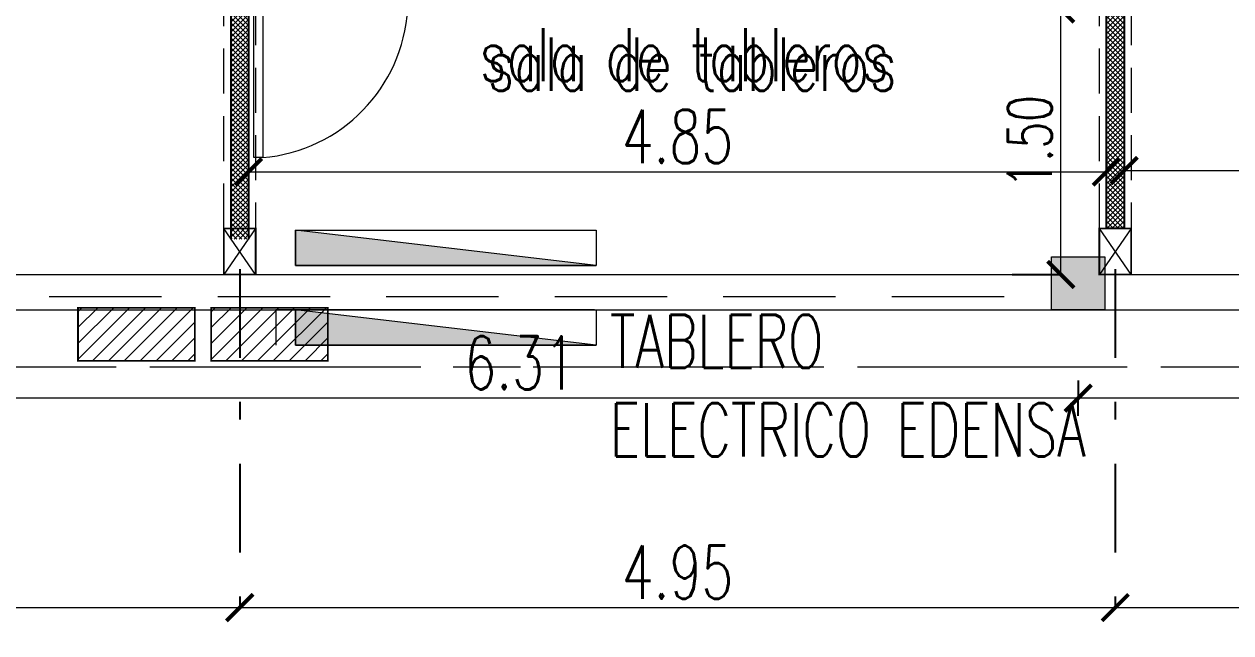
# Model space of a CAD drawing. Header units: millimetres. Extents: x 2828 to 3406, y 849 to 1266.
# Drawn here: x 2918.99 to 2925.81, y 1084.63 to 1088.07 of the extents above; entities that cross this region are included whole.
import ezdxf

# ---------------------------------------------------------------- set-up
doc = ezdxf.new("R2010")
doc.units = ezdxf.units.MM
doc.header["$PDMODE"] = 34
doc.header["$PDSIZE"] = -10
doc.linetypes.add('DASHDOT', pattern=[1, 0.5, -0.25, 0, -0.25])
doc.linetypes.add('DASHED', pattern=[19.05, 12.7, -6.35])
doc.layers.get('DEFPOINTS').update_dxf_attribs({"lineweight": 5})
for name, color, linetype, lineweight in [('0.05', 64, 'Continuous', 5), ('0.10', 161, 'Continuous', 9), ('0.30', 1, 'Continuous', 25), ('arq cotas', 152, 'Continuous', 13), ('arq tex', 31, 'Continuous', 5), ('CARPINTERIA', 141, 'Continuous', 9), ('columnas', 12, 'Continuous', 20), ('equip tx', 220, 'Continuous', 5), ('proyecciones', 221, 'DASHED', 5)]:
    doc.layers.add(name, color=color, linetype=linetype, lineweight=lineweight)
doc.layers.add('estructura', color=30, linetype='Continuous')
doc.layers.add('sombrado muro nuevo', color=7, linetype='Continuous', lineweight=5, true_color=0x757575)
doc.styles.add('250-cts', font='romans.shx', dxfattribs={"width": 0.7, "height": 0.25})
doc.dimstyles.new('250', dxfattribs={"dimtxt": 0.3, "dimasz": 0.15, "dimexe": 0, "dimexo": 0.1, "dimgap": 0.05, "dimtad": 1, "dimzin": 0, "dimdsep": 46, "dimtxsty": '250-cts', "dimblk": 'ARCHTICK', "dimcen": 0.02, "dimclrd": 256, "dimclre": 256, "dimclrt": 256, "dimazin": 0, "dimtfac": 1, "dimtofl": 0, "dimtmove": 1, "dimatfit": 0, "dimldrblk": 'OPEN90', "dimfxl": 1, "dimtolj": 1, "dimtzin": 0, "dimlwd": -1, "dimarcsym": 0})

# ---------------------------------------------------------------- blocks, each defined once
blk = doc.blocks.new('columnas 30')
at = {"layer": '0.05'}
h = blk.add_hatch(color=256, dxfattribs=at)
h.dxf.hatch_style = 1
h.paths.add_polyline_path([(6.2302, 50.2338), (6.5302, 50.2338), (6.5302, 50.5338), (6.2302, 50.5338)])
at = {"layer": 'columnas'}
blk.add_lwpolyline([(6.2302, 50.5338), (6.5302, 50.5338), (6.5302, 50.2338), (6.2302, 50.2338), (6.2302, 50.5338)], dxfattribs=at)
blk = doc.blocks.new('_ARCHTICK')
at = {"color": 0, "linetype": 'ByBlock', "const_width": 0.15}
blk.add_lwpolyline([(-0.5, -0.5), (0.5, 0.5)], dxfattribs=at)
blk = doc.blocks.new('*D175')
at = {"layer": 'arq cotas', "linetype": 'DASHDOT', "lineweight": -2, "transparency": 16777216}
for p, q in [((2920.2537, 1087.337), (2920.2537, 1087.237)), ((2925.1037, 1087.337), (2925.1037, 1087.237))]:
    blk.add_line(p, q, dxfattribs=at)
at = {"layer": 'arq cotas', "transparency": 16777216}
blk.add_line((2920.2537, 1087.237), (2925.1037, 1087.237), dxfattribs=at)
at = {"layer": 'DEFPOINTS', "color": 0, "transparency": 16777216}
for p in [(2920.2537, 1087.237), (2925.1037, 1087.237), (2925.1037, 1087.237)]:
    blk.add_point(p, dxfattribs=at)
at = {"layer": 'arq cotas', "transparency": 16777216, "xscale": 0.15, "yscale": 0.15, "zscale": 0.15, "rotation": 180}
blk.add_blockref('_ARCHTICK', (2920.2537, 1087.237), dxfattribs=at)
at = {"layer": 'arq cotas', "transparency": 16777216, "xscale": 0.15, "yscale": 0.15, "zscale": 0.15}
blk.add_blockref('_ARCHTICK', (2925.1037, 1087.237), dxfattribs=at)
at = {"layer": 'arq cotas', "transparency": 16777216, "insert": (2922.6787, 1087.437), "char_height": 0.3, "attachment_point": 5, "style": '250-cts'}
blk.add_mtext('\\A1;4.85', dxfattribs=at)
blk = doc.blocks.new('_Open90')
at = {"color": 0, "linetype": 'ByBlock', "lineweight": -2}
for p, q in [((-0.5, 0.5), (0, 0)), ((0, 0), (-1, 0)), ((0, 0), (-0.5, -0.5))]:
    blk.add_line(p, q, dxfattribs=at)
blk = doc.blocks.new('*D176')
at = {"layer": 'arq cotas', "linetype": 'DASHDOT', "lineweight": -2, "transparency": 16777216}
for p, q in [((2925.2037, 1087.3447), (2925.2037, 1087.2447)), ((2930.0537, 1087.3447), (2930.0537, 1087.2447))]:
    blk.add_line(p, q, dxfattribs=at)
at = {"layer": 'arq cotas', "transparency": 16777216}
blk.add_line((2925.2037, 1087.2447), (2930.0537, 1087.2447), dxfattribs=at)
at = {"layer": 'DEFPOINTS', "color": 0, "transparency": 16777216}
for p in [(2925.2037, 1087.2447), (2930.0537, 1087.2447), (2930.0537, 1087.2447)]:
    blk.add_point(p, dxfattribs=at)
at = {"layer": 'arq cotas', "transparency": 16777216, "xscale": 0.15, "yscale": 0.15, "zscale": 0.15, "rotation": 180}
blk.add_blockref('_ARCHTICK', (2925.2037, 1087.2447), dxfattribs=at)
at = {"layer": 'arq cotas', "transparency": 16777216, "xscale": 0.15, "yscale": 0.15, "zscale": 0.15}
blk.add_blockref('_ARCHTICK', (2930.0537, 1087.2447), dxfattribs=at)
at = {"layer": 'arq cotas', "transparency": 16777216, "insert": (2927.6287, 1087.4447), "char_height": 0.3, "attachment_point": 5, "style": '250-cts'}
blk.add_mtext('\\A1;4.85', dxfattribs=at)
blk = doc.blocks.new('*D208')
at = {"layer": 'arq cotas', "linetype": 'DASHDOT', "lineweight": -2, "transparency": 16777216}
for p, q in [((2930.7607, 1086.0585), (2930.7607, 1085.9585)), ((2924.944, 1085.8585), (2924.944, 1085.9585))]:
    blk.add_line(p, q, dxfattribs=at)
at = {"layer": 'arq cotas', "transparency": 16777216}
blk.add_line((2930.7607, 1085.9585), (2924.944, 1085.9585), dxfattribs=at)
at = {"layer": 'DEFPOINTS', "color": 0, "transparency": 16777216}
for p in [(2924.944, 1085.9585), (2924.944, 1085.9585), (2930.7607, 1085.9585)]:
    blk.add_point(p, dxfattribs=at)
at = {"layer": 'arq cotas', "transparency": 16777216, "xscale": 0.15, "yscale": 0.15, "zscale": 0.15, "rotation": 180}
blk.add_blockref('_ARCHTICK', (2924.944, 1085.9585), dxfattribs=at)
at = {"layer": 'arq cotas', "transparency": 16777216, "xscale": 0.15, "yscale": 0.15, "zscale": 0.15}
blk.add_blockref('_ARCHTICK', (2930.7607, 1085.9585), dxfattribs=at)
at = {"layer": 'arq cotas', "transparency": 16777216, "insert": (2927.8524, 1086.1585), "char_height": 0.3, "attachment_point": 5, "style": '250-cts'}
blk.add_mtext('\\A1;5.82', dxfattribs=at)
blk = doc.blocks.new('*D209')
at = {"layer": 'arq cotas', "linetype": 'DASHDOT', "lineweight": -2, "transparency": 16777216}
for p, q in [((2918.6339, 1086.0585), (2918.6339, 1085.9585)), ((2924.944, 1086.0585), (2924.944, 1085.9585))]:
    blk.add_line(p, q, dxfattribs=at)
at = {"layer": 'arq cotas', "transparency": 16777216}
blk.add_line((2924.944, 1085.9585), (2918.6339, 1085.9585), dxfattribs=at)
at = {"layer": 'DEFPOINTS', "color": 0, "transparency": 16777216}
for p in [(2918.6339, 1085.9585), (2918.6339, 1085.9585), (2924.944, 1085.9585)]:
    blk.add_point(p, dxfattribs=at)
at = {"layer": 'arq cotas', "transparency": 16777216, "xscale": 0.15, "yscale": 0.15, "zscale": 0.15, "rotation": 180}
blk.add_blockref('_ARCHTICK', (2918.6339, 1085.9585), dxfattribs=at)
at = {"layer": 'arq cotas', "transparency": 16777216, "xscale": 0.15, "yscale": 0.15, "zscale": 0.15}
blk.add_blockref('_ARCHTICK', (2924.944, 1085.9585), dxfattribs=at)
at = {"layer": 'arq cotas', "transparency": 16777216, "insert": (2921.789, 1086.1585), "char_height": 0.3, "attachment_point": 5, "style": '250-cts'}
blk.add_mtext('\\A1;6.31', dxfattribs=at)
blk = doc.blocks.new('*D214')
at = {"layer": 'arq cotas', "linetype": 'DASHDOT', "lineweight": -2, "transparency": 16777216}
for p, q in [((2924.5708, 1088.1575), (2924.8455, 1088.1575)), ((2924.5708, 1086.6575), (2924.8455, 1086.6575))]:
    blk.add_line(p, q, dxfattribs=at)
at = {"layer": 'arq cotas', "transparency": 16777216}
blk.add_line((2924.8455, 1086.6575), (2924.8455, 1088.1575), dxfattribs=at)
at = {"layer": 'DEFPOINTS', "color": 0, "transparency": 16777216}
for p in [(2924.4708, 1088.1575), (2924.8455, 1088.1575), (2924.4708, 1086.6575)]:
    blk.add_point(p, dxfattribs=at)
at = {"layer": 'arq cotas', "transparency": 16777216, "xscale": 0.15, "yscale": 0.15, "zscale": 0.15}
for p, rotation in [((2924.8455, 1088.1575), 90), ((2924.8455, 1086.6575), 270)]:
    blk.add_blockref('_ARCHTICK', p, dxfattribs=dict(at, rotation=rotation))
at = {"layer": 'arq cotas', "transparency": 16777216, "insert": (2924.6705, 1087.4075), "char_height": 0.25, "attachment_point": 5, "rotation": 90, "style": '250-cts'}
blk.add_mtext('\\A1;1.50', dxfattribs=at)
blk = doc.blocks.new('A$C5FEB1AEC')
at = {"layer": '0.05'}
for p, q in [((0.1727, -0.3685), (0.3527, -0.1085)), ((0.1727, -0.1085), (0.3527, -0.3685))]:
    blk.add_line(p, q, dxfattribs=at)
at = {"layer": 'estructura', "const_width": 0.01}
for points in [[(0.2627, -0.1085), (0.1727, -0.1085), (0.1727, -0.3685), (0.2627, -0.3685)], [(0.2627, -0.1085), (0.3527, -0.1085), (0.3527, -0.3685), (0.2627, -0.3685)]]:
    blk.add_lwpolyline(points, dxfattribs=at)
blk = doc.blocks.new('*D259')
at = {"layer": 'arq cotas', "linetype": 'DASHDOT', "lineweight": -2, "transparency": 16777216}
for p, q in [((2915.2539, 1086.6875), (2915.2539, 1084.7759)), ((2920.2039, 1086.6875), (2920.2039, 1084.7759))]:
    blk.add_line(p, q, dxfattribs=at)
at = {"layer": 'arq cotas', "transparency": 16777216}
blk.add_line((2915.2539, 1084.7759), (2920.2039, 1084.7759), dxfattribs=at)
at = {"layer": 'DEFPOINTS', "color": 0, "transparency": 16777216}
for p in [(2915.2539, 1086.7875), (2920.2039, 1086.7875), (2920.2039, 1084.7759)]:
    blk.add_point(p, dxfattribs=at)
at = {"layer": 'arq cotas', "transparency": 16777216, "xscale": 0.15, "yscale": 0.15, "zscale": 0.15, "rotation": 180}
blk.add_blockref('_ARCHTICK', (2915.2539, 1084.7759), dxfattribs=at)
at = {"layer": 'arq cotas', "transparency": 16777216, "xscale": 0.15, "yscale": 0.15, "zscale": 0.15}
blk.add_blockref('_ARCHTICK', (2920.2039, 1084.7759), dxfattribs=at)
at = {"layer": 'arq cotas', "transparency": 16777216, "insert": (2917.7289, 1084.9759), "char_height": 0.3, "attachment_point": 5, "style": '250-cts'}
blk.add_mtext('\\A1;4.95', dxfattribs=at)
blk = doc.blocks.new('*D260')
at = {"layer": 'arq cotas', "linetype": 'DASHDOT', "lineweight": -2, "transparency": 16777216}
for p, q in [((2920.2037, 1086.6875), (2920.2037, 1084.7759)), ((2925.1538, 1086.6875), (2925.1538, 1084.7759))]:
    blk.add_line(p, q, dxfattribs=at)
at = {"layer": 'arq cotas', "transparency": 16777216}
blk.add_line((2920.2037, 1084.7759), (2925.1538, 1084.7759), dxfattribs=at)
at = {"layer": 'DEFPOINTS', "color": 0, "transparency": 16777216}
for p in [(2920.2037, 1086.7875), (2925.1538, 1086.7875), (2925.1538, 1084.7759)]:
    blk.add_point(p, dxfattribs=at)
at = {"layer": 'arq cotas', "transparency": 16777216, "xscale": 0.15, "yscale": 0.15, "zscale": 0.15, "rotation": 180}
blk.add_blockref('_ARCHTICK', (2920.2037, 1084.7759), dxfattribs=at)
at = {"layer": 'arq cotas', "transparency": 16777216, "xscale": 0.15, "yscale": 0.15, "zscale": 0.15}
blk.add_blockref('_ARCHTICK', (2925.1538, 1084.7759), dxfattribs=at)
at = {"layer": 'arq cotas', "transparency": 16777216, "insert": (2922.6788, 1084.9759), "char_height": 0.3, "attachment_point": 5, "style": '250-cts'}
blk.add_mtext('\\A1;4.95', dxfattribs=at)
blk = doc.blocks.new('*D261')
at = {"layer": 'arq cotas', "linetype": 'DASHDOT', "lineweight": -2, "transparency": 16777216}
for p, q in [((2925.1538, 1086.6875), (2925.1538, 1084.7759)), ((2930.1039, 1086.6875), (2930.1039, 1084.7759))]:
    blk.add_line(p, q, dxfattribs=at)
at = {"layer": 'arq cotas', "transparency": 16777216}
blk.add_line((2925.1538, 1084.7759), (2930.1039, 1084.7759), dxfattribs=at)
at = {"layer": 'DEFPOINTS', "color": 0, "transparency": 16777216}
for p in [(2925.1538, 1086.7875), (2930.1039, 1086.7875), (2930.1039, 1084.7759)]:
    blk.add_point(p, dxfattribs=at)
at = {"layer": 'arq cotas', "transparency": 16777216, "xscale": 0.15, "yscale": 0.15, "zscale": 0.15, "rotation": 180}
blk.add_blockref('_ARCHTICK', (2925.1538, 1084.7759), dxfattribs=at)
at = {"layer": 'arq cotas', "transparency": 16777216, "xscale": 0.15, "yscale": 0.15, "zscale": 0.15}
blk.add_blockref('_ARCHTICK', (2930.1039, 1084.7759), dxfattribs=at)
at = {"layer": 'arq cotas', "transparency": 16777216, "insert": (2927.6288, 1084.9759), "char_height": 0.3, "attachment_point": 5, "style": '250-cts'}
blk.add_mtext('\\A1;4.95', dxfattribs=at)

msp = doc.modelspace()

# ---------------------------------------------------------------- hatches: boundary and pattern name
at = {"layer": '0.05'}
h = msp.add_hatch(dxfattribs=at)
h.set_pattern_fill('ANSI31', color=256, scale=0.02)
h.set_pattern_definition([(45, (-33.152725, 0.01219), (-0.0449012806, 0.0449012806), [])])
h.paths.add_polyline_path([(2919.9496, 1086.4696), (2919.2896, 1086.4696), (2919.2896, 1086.1697), (2919.9496, 1086.1697)])
h = msp.add_hatch(dxfattribs=at)
h.set_pattern_fill('ANSI31', color=256, scale=0.02)
h.set_pattern_definition([(45, (-32.399674, 0.01219), (-0.0449012806, 0.0449012806), [])])
h.paths.add_polyline_path([(2920.7026, 1086.4696), (2920.0426, 1086.4696), (2920.0426, 1086.1697), (2920.7026, 1086.1697)])
at = {"layer": '0.10'}
h = msp.add_hatch(color=256, dxfattribs=at)
h.dxf.hatch_style = 1
h.paths.add_polyline_path([(2920.5198, 1086.9075), (2920.5198, 1086.7075), (2922.2198, 1086.7075)])
h = msp.add_hatch(color=256, dxfattribs=at)
h.dxf.hatch_style = 1
h.paths.add_polyline_path([(2920.5198, 1086.4575), (2920.5198, 1086.2575), (2922.2198, 1086.2575)])
at = {"layer": 'sombrado muro nuevo'}
h = msp.add_hatch(dxfattribs=at)
h.set_pattern_fill('_USER', color=256, scale=0.02, angle=45, style=0, double=1, pattern_type=0)
h.set_pattern_definition([(45, (0.210902, 0), (-0.01414213562, 0.01414213562), []), (135, (0.210902, 0), (-0.01414213562, -0.01414213562), [])])
h.paths.add_polyline_path([(2920.1537, 1092.3975), (2920.2537, 1092.3975), (2920.2537, 1086.8575), (2920.1537, 1086.8575)])
h = msp.add_hatch(dxfattribs=at)
h.set_pattern_fill('_USER', color=256, scale=0.02, angle=45, style=0, double=1, pattern_type=0)
h.set_pattern_definition([(45, (0.56, 0), (-0.01414213562, 0.01414213562), []), (135, (0.56, 0), (-0.01414213562, -0.01414213562), [])])
h.paths.add_polyline_path([(2925.1037, 1092.3975), (2925.2037, 1092.3975), (2925.2037, 1086.9175), (2925.1037, 1086.9175)])

# ---------------------------------------------------------------- linework, layer by layer
at = {"layer": '0.05'}
for p, q in [((2918.9089, 1086.6575), (2924.794, 1086.6575)), ((2925.094, 1086.6575), (2930.6107, 1086.6575)), ((2918.9089, 1086.4575), (2954.9437, 1086.4569)), ((2920.4089, 1086.4575), (2920.4089, 1086.2575)), ((2920.4089, 1086.4575), (2920.4089, 1086.2575)), ((2922.2089, 1086.4575), (2920.4089, 1086.4575))]:
    msp.add_line(p, q, dxfattribs=at)
at = {"layer": '0.05', "const_width": 0.01}
for points in [[(2919.2896, 1086.1697), (2919.9496, 1086.1697), (2919.9496, 1086.4697), (2919.2896, 1086.4697)], [(2920.0426, 1086.1697), (2920.7026, 1086.1697), (2920.7026, 1086.4697), (2920.0426, 1086.4697)]]:
    msp.add_lwpolyline(points, close=True, dxfattribs=at)
at = {"layer": '0.05', "linetype": 'Continuous'}
msp.add_arc((2938.7538, 1050.7929), 35.9219, 96.86147, 159.90386, dxfattribs=at)
at = {"layer": '0.10'}
for points in [[(2920.5198, 1086.7075), (2920.5198, 1086.9075), (2922.2198, 1086.9075), (2922.2198, 1086.7075), (2920.5198, 1086.7075)], [(2920.5198, 1086.9075), (2920.5198, 1086.7075), (2922.2198, 1086.7075), (2920.5198, 1086.9075)], [(2920.5198, 1086.2575), (2920.5198, 1086.4575), (2922.2198, 1086.4575), (2922.2198, 1086.2575), (2920.5198, 1086.2575)], [(2920.5198, 1086.4575), (2920.5198, 1086.2575), (2922.2198, 1086.2575), (2920.5198, 1086.4575)]]:
    msp.add_lwpolyline(points, dxfattribs=at)
at = {"layer": '0.30'}
for p, q in [((2920.1537, 1092.3975), (2920.1537, 1086.8575)), ((2920.2537, 1092.3975), (2920.2537, 1086.8575))]:
    msp.add_line(p, q, dxfattribs=at)
msp.add_lwpolyline([(2925.1037, 1092.3975), (2925.2037, 1092.3975), (2925.2037, 1086.9175), (2925.1037, 1086.9175)], close=True, dxfattribs=at)
at = {"layer": 'CARPINTERIA'}
msp.add_lwpolyline([(2920.2837, 1088.1575), (2920.3337, 1088.1575), (2920.3337, 1087.3175), (2920.2837, 1087.3175)], close=True, dxfattribs=at)
msp.add_arc((2920.2568, 1088.2128), 0.8986, 274.91048, 356.47043, dxfattribs=at)
at = {"layer": 'proyecciones', "ltscale": 0.05}
msp.add_line((2919.1274, 1086.5325), (2924.7024, 1086.5325), dxfattribs=at)
at = {"layer": 'proyecciones', "ltscale": 0.1}
msp.add_line((2899.0025, 1086.1352), (2948.6524, 1086.1352), dxfattribs=at)
at = {"layer": 'proyecciones', "ltscale": 0.02}
for points in [[(2920.2937, 1092.3976), (2920.2937, 1086.9175), (2920.1137, 1086.9175), (2920.1137, 1092.3976)], [(2925.2437, 1092.3975), (2925.2437, 1086.9175), (2925.0637, 1086.9175), (2925.0637, 1092.3975)]]:
    msp.add_lwpolyline(points, close=True, dxfattribs=at)
at = {"layer": 'proyecciones', "color": 1, "ltscale": 0.03}
msp.add_lwpolyline([(2948.6524, 1086.1352), (2899.0025, 1086.1318)], dxfattribs=at)

# ---------------------------------------------------------------- block references
at = {"layer": 'columnas'}
msp.add_blockref('columnas 30', (2918.5638, 1036.2236), dxfattribs=at)
at = {"layer": 'estructura', "rotation": 180}
for p in [(2920.4665, 1086.549), (2925.4165, 1086.549)]:
    msp.add_blockref('A$C5FEB1AEC', p, dxfattribs=at)

# ---------------------------------------------------------------- texts
at = {"layer": 'arq tex', "insert": (2918.9827, 1088.0491), "char_height": 0.3, "attachment_point": 1, "style": '250-cts'}
msp.add_mtext_dynamic_manual_height_columns('\\pi2.5776;sala de tableros', width=7.765117, gutter_width=12.5, heights=[0], dxfattribs=at)
at = {"layer": 'arq tex', "insert": (2922.2967, 1086.4301), "char_height": 0.3, "width": 7.765117, "attachment_point": 1, "style": '250-cts'}
msp.add_mtext('TABLERO\\PELECTRICO EDENSA ', dxfattribs=at)
at = {"layer": 'equip tx', "insert": (2919.0261, 1087.9958), "char_height": 0.3, "attachment_point": 1, "style": '250-cts'}
msp.add_mtext_dynamic_manual_height_columns('\\pi2.5776;sala de tableros', width=7.765117, gutter_width=12.5, heights=[0], dxfattribs=at)

# ---------------------------------------------------------------- dimensions: what is measured, and where the dimension line sits
at = {"layer": 'arq cotas'}
dim = msp.add_linear_dim(base=(2924.8455, 1088.1575), p1=(2924.4708, 1086.6575), p2=(2924.4708, 1088.1575), angle=90, dimstyle='250', dxfattribs=at)
dim.commit()
dim.dimension.update_dxf_attribs({"geometry": '*D214', "text_midpoint": (2924.6705, 1087.4075)})
for base, p1, p2, picture, middle in [((2930.0537, 1087.2447), (2925.2037, 1087.2447), (2930.0537, 1087.2447), '*D176', (2927.6287, 1087.4447)), ((2925.1037, 1087.237), (2920.2537, 1087.237), (2925.1037, 1087.237), '*D175', (2922.6787, 1087.437)), ((2920.2039, 1084.7759), (2915.2539, 1086.7875), (2920.2039, 1086.7875), '*D259', (2917.7289, 1084.9759)), ((2925.1538, 1084.7759), (2920.2037, 1086.7875), (2925.1538, 1086.7875), '*D260', (2922.6788, 1084.9759)), ((2930.1039, 1084.7759), (2925.1538, 1086.7875), (2930.1039, 1086.7875), '*D261', (2927.6288, 1084.9759)), ((2918.6339, 1085.9585), (2924.944, 1085.9585), (2918.6339, 1085.9585), '*D209', (2921.789, 1086.1585)), ((2924.944, 1085.9585), (2930.7607, 1085.9585), (2924.944, 1085.9585), '*D208', (2927.8524, 1086.1585))]:
    dim = msp.add_linear_dim(base=base, p1=p1, p2=p2, dimstyle='250', dxfattribs=at)
    dim.commit()
    dim.dimension.update_dxf_attribs({"geometry": picture, "text_midpoint": middle})

doc.saveas('drawing.dxf')
